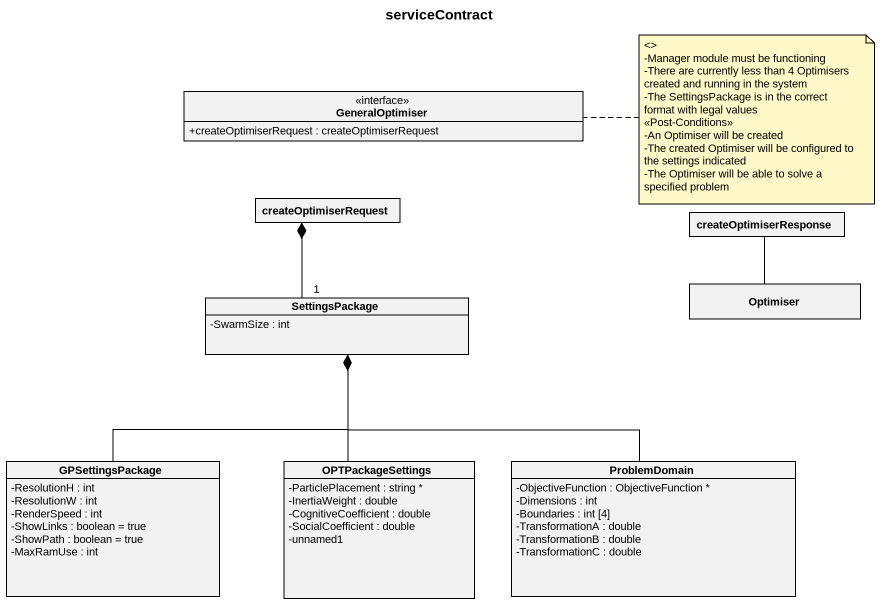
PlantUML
@startuml
title serviceContract
hide circle
hide empty members
skinparam classAttributeIconSize 0
interface GeneralOptimiser {
  +createOptimiserRequest : createOptimiserRequest
}
class createOptimiserRequest
class createOptimiserResponse
class SettingsPackage {
  -SwarmSize : int
}
class Optimiser
class GPSettingsPackage {
  -ResolutionH : int
  -ResolutionW : int
  -RenderSpeed : int
  -ShowLinks : boolean = true
  -ShowPath : boolean = true
  -MaxRamUse : int
}
class OPTPackageSettings {
  -ParticlePlacement : string *
  -InertiaWeight : double
  -CognitiveCoefficient : double
  -SocialCoefficient : double
  -unnamed1
}
class ProblemDomain {
  -ObjectiveFunction : ObjectiveFunction *
  -Dimensions : int
  -Boundaries : int [4]
  -TransformationA : double
  -TransformationB : double
  -TransformationC : double
}
createOptimiserRequest *-- "1" SettingsPackage
createOptimiserResponse -- Optimiser
SettingsPackage *-- GPSettingsPackage
SettingsPackage *-- OPTPackageSettings
SettingsPackage *-- ProblemDomain
note right of GeneralOptimiser
  <>
  -Manager module must be functioning
  -There are currently less than 4 Optimisers created and running in the system
  -The SettingsPackage is in the correct format with legal values
  <<Post-Conditions>>
  -An Optimiser will be created
  -The created Optimiser will be configured to the settings indicated
  -The Optimiser will be able to solve a specified problem
end note
@enduml
